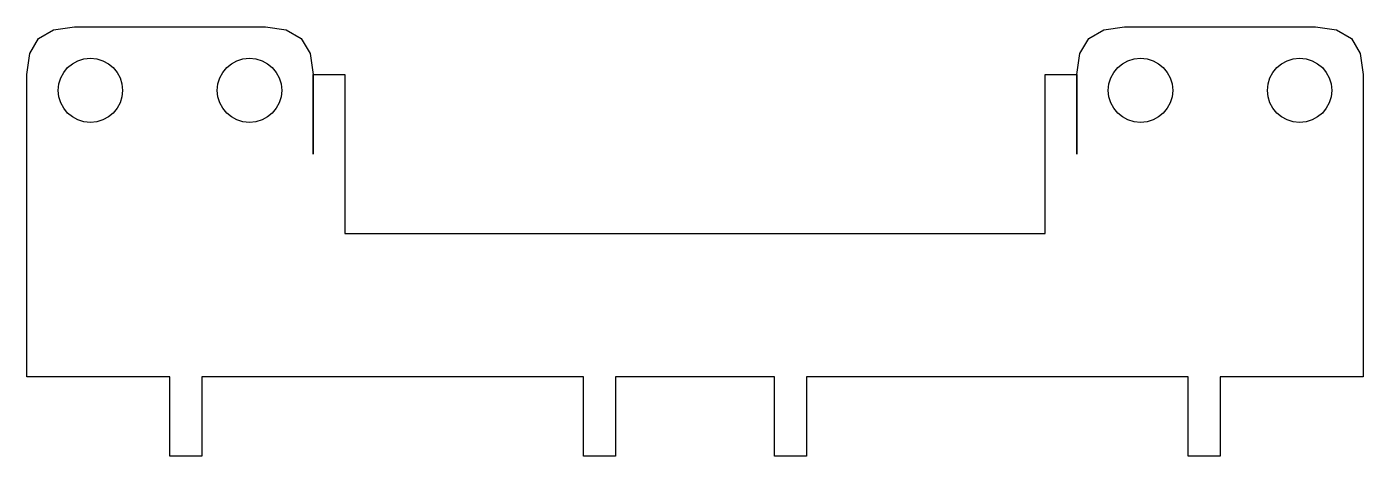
# Model space of a CAD drawing. Extents: x 0 to 84, y 0 to 27.
import ezdxf

# ---------------------------------------------------------------- set-up
doc = ezdxf.new("R2010")
doc.units = 0
doc.layers.add('Layer_1', color=7, linetype='CONTINUOUS')

msp = doc.modelspace()

# ---------------------------------------------------------------- linework, layer by layer
at = {"layer": 'Layer_1', "color": 7}
for points in [[(0, 24.000005), (0.1875, 25.312505), (0.75, 26.250005), (1.6875, 26.812505), (3, 27.000005), (15, 26.999996), (16.3125, 26.812496), (17.25, 26.249996), (17.8125, 25.312496), (18, 23.999997), (18, 18.99999), (18, 23.999997), (20, 23.999997), (20, 14), (64, 14), (64, 23.999997), (65.999999, 23.999997), (65.999999, 18.99999), (65.999999, 23.999997), (66.187499, 25.312496), (66.749999, 26.249996), (67.687499, 26.812496), (68.999999, 26.999996), (80.999997, 27.000005), (82.3125, 26.812505), (83.25, 26.250005), (83.8125, 25.312505), (84, 24.000005), (84, 4.999989), (75.000001, 4.999989), (75.000001, -0.000001), (72.999999, -0.000001), (72.999999, 4.999989), (48.999999, 4.999989), (48.999999, -0.000001), (47, -0.000001), (47, 4.999989), (37.000001, 4.999989), (37.000001, -0.000001), (34.999999, -0.000001), (34.999999, 4.999989), (11, 4.999989), (11, -0.000001), (9, -0.000001), (9, 4.999989), (0, 4.999989), (0, 24.000005)], [(6.02375, 22.999996), (5.982635, 22.593372), (5.864714, 22.214641), (5.678126, 21.871915), (5.431007, 21.573311), (5.131498, 21.326938), (4.787735, 21.140914), (4.407856, 21.02335), (4, 20.982358), (3.592144, 21.02335), (3.212265, 21.140914), (2.868502, 21.326938), (2.568993, 21.573311), (2.321875, 21.871915), (2.135286, 22.214641), (2.017365, 22.593372), (1.97625, 22.999996), (2.017365, 23.40662), (2.135286, 23.785351), (2.321875, 24.128077), (2.568993, 24.426681), (2.868502, 24.673053), (3.212265, 24.859078), (3.592144, 24.976642), (4, 25.017634), (4.407856, 24.976642), (4.787735, 24.859078), (5.131498, 24.673053), (5.431007, 24.426681), (5.678126, 24.128077), (5.864714, 23.785351), (5.982635, 23.40662), (6.02375, 22.999996)], [(16.02375, 22.999996), (15.982635, 22.593372), (15.864714, 22.214641), (15.678126, 21.871915), (15.431008, 21.573311), (15.131498, 21.326938), (14.787735, 21.140914), (14.407857, 21.02335), (14, 20.982358), (13.592144, 21.02335), (13.212265, 21.140914), (12.868502, 21.326938), (12.568993, 21.573311), (12.321875, 21.871915), (12.135286, 22.214641), (12.017365, 22.593372), (11.97625, 22.999996), (12.017365, 23.40662), (12.135286, 23.785351), (12.321875, 24.128077), (12.568993, 24.426681), (12.868502, 24.673053), (13.212265, 24.859078), (13.592144, 24.976642), (14, 25.017634), (14.407857, 24.976642), (14.787735, 24.859078), (15.131498, 24.673053), (15.431008, 24.426681), (15.678126, 24.128077), (15.864714, 23.785351), (15.982635, 23.40662), (16.02375, 22.999996)], [(72.023751, 22.999996), (71.982636, 22.593372), (71.864715, 22.214641), (71.678126, 21.871915), (71.431008, 21.573311), (71.131499, 21.326938), (70.787736, 21.140914), (70.407857, 21.02335), (70.000001, 20.982358), (69.592145, 21.02335), (69.212266, 21.140914), (68.868503, 21.326938), (68.568993, 21.573311), (68.321875, 21.871915), (68.135287, 22.214641), (68.017366, 22.593372), (67.976251, 22.999996), (68.017366, 23.40662), (68.135287, 23.785351), (68.321875, 24.128077), (68.568993, 24.426681), (68.868503, 24.673053), (69.212266, 24.859078), (69.592145, 24.976642), (70.000001, 25.017634), (70.407857, 24.976642), (70.787736, 24.859078), (71.131499, 24.673053), (71.431008, 24.426681), (71.678126, 24.128077), (71.864715, 23.785351), (71.982636, 23.40662), (72.023751, 22.999996)], [(82.023751, 22.999996), (81.982635, 22.593372), (81.864714, 22.214641), (81.678126, 21.871915), (81.431008, 21.573311), (81.131499, 21.326938), (80.787735, 21.140914), (80.407857, 21.02335), (80.000001, 20.982358), (79.592144, 21.02335), (79.212266, 21.140914), (78.868503, 21.326938), (78.568993, 21.573311), (78.321875, 21.871915), (78.135287, 22.214641), (78.017366, 22.593372), (77.97625, 22.999996), (78.017366, 23.40662), (78.135287, 23.785351), (78.321875, 24.128077), (78.568993, 24.426681), (78.868503, 24.673053), (79.212266, 24.859078), (79.592144, 24.976642), (80.000001, 25.017634), (80.407857, 24.976642), (80.787735, 24.859078), (81.131499, 24.673053), (81.431008, 24.426681), (81.678126, 24.128077), (81.864714, 23.785351), (81.982635, 23.40662), (82.023751, 22.999996)]]:
    msp.add_lwpolyline(points, dxfattribs=at)

doc.saveas('drawing.dxf')
